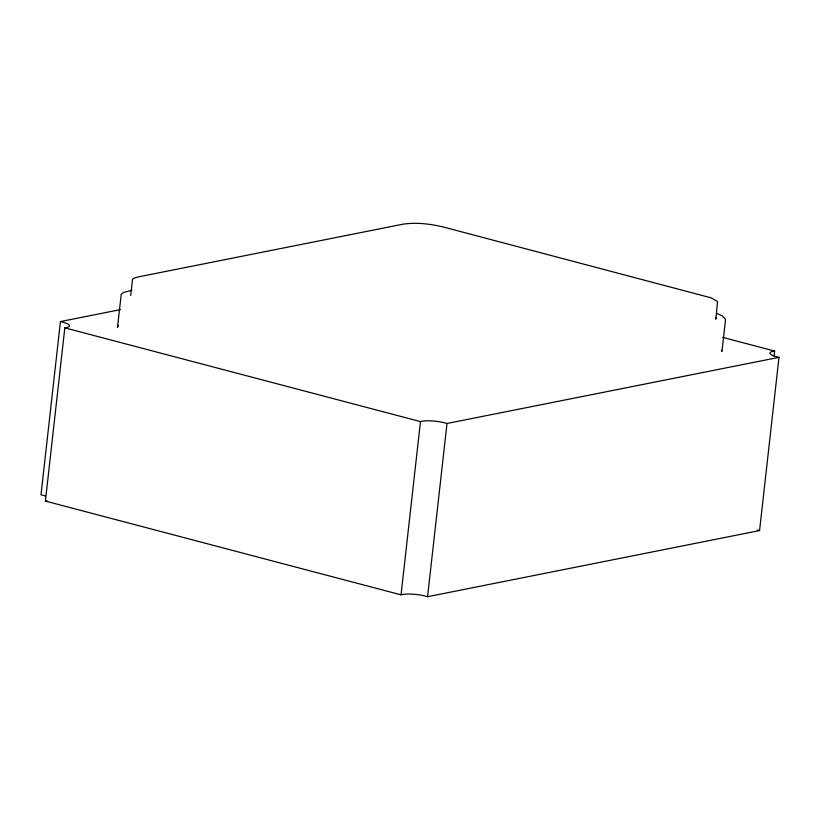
<?xml version="1.0" encoding="UTF-8"?>
<svg xmlns="http://www.w3.org/2000/svg" width="820" height="820" viewBox="0 0 820 820"><rect width="100%" height="100%" fill="white"/><g stroke="black" fill="none" stroke-linecap="round" stroke-linejoin="round"><path stroke-width="1.23" d="M120.571 309.591L60.434 321.573L41 494.808A16.912 3.659 6.4 0 1 45.172 495.915M722.738 337.389L774.603 351.062A16.912 3.659 6.4 0 0 779 357.346L759.566 530.571L427.568 596.704A16.912 3.659 6.4 0 0 401.041 594.838L45.397 501.081L64.831 327.846A16.912 3.659 6.4 0 0 60.434 321.573M130.718 295.538L132.512 279.507L134.203 278.093L137.862 276.996L403.102 224.157C416.509 222.189 430.223 223.911 443.333 226.996L711.37 297.916L717.469 301.514L715.911 319.205L715.665 317.555M401.041 594.838L420.476 421.603L64.831 327.846M427.568 596.704L447.002 423.479L779 357.346M774.039 356.116L774.603 351.062M118.439 325.417L117.475 327.477L121.227 294.329L123.482 292.453L131.917 290.28M716.926 313.424L722.174 315.833L725.556 319.359L721.959 351.431L721.467 350.294M420.476 421.603A16.912 3.659 6.4 0 1 447.002 423.479M759.566 530.571A16.912 3.659 6.4 0 1 757.362 530.038M47.037 500.815A16.912 3.659 6.4 0 1 45.397 501.081"/></g></svg>
